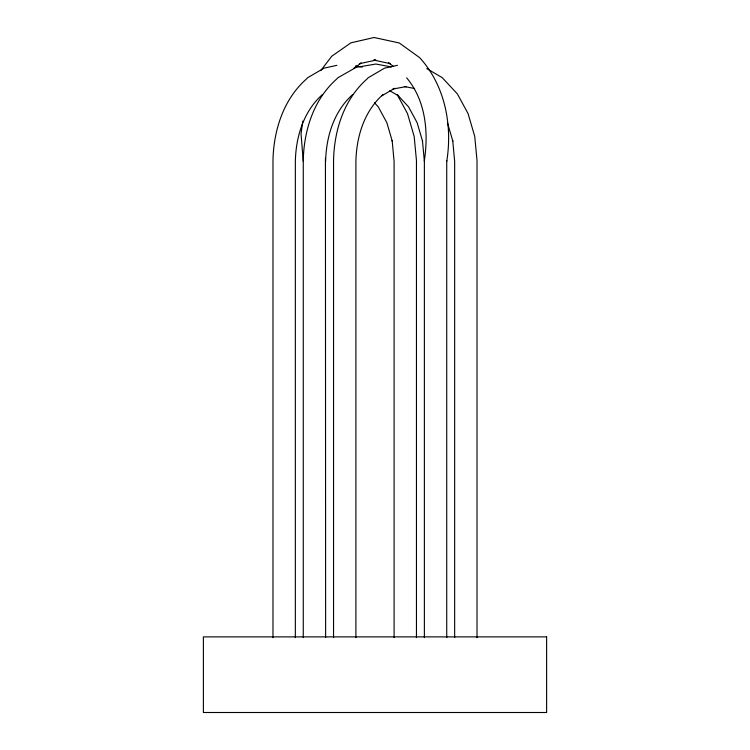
<?xml version="1.0" encoding="UTF-8"?>
<svg xmlns="http://www.w3.org/2000/svg" width="750" height="750" viewBox="0 0 750 750"><rect width="100%" height="100%" fill="white"/><g stroke="black" fill="none" stroke-linecap="round" stroke-linejoin="round"><path stroke-width="1.12" d="M446.737 161.447C452.616 125.072 445.041 85.416 419.662 57.666L399.328 42.994L374.109 37.5L350.916 42.834L331.706 56.269L320.784 70.622M325.622 161.531C326.137 136.875 333.834 111.216 352.819 94.463M302.784 121.134L301.041 133.763L303.263 161.344M322.538 94.463C303.553 111.216 295.856 136.875 295.341 161.531L295.341 637.631M353.681 68.334L361.238 63.047L359.381 63.722L375.891 60.122L373.809 60.066L390.338 63.675L388.519 62.887L393.244 66.197M394.697 88.266L381.863 95.784L383.1 94.463C364.116 111.216 356.419 136.875 355.903 161.531L355.903 637.631M336.881 65.325L323.962 68.175L307.575 77.775L306.337 79.097C283.369 99.431 273.637 130.425 272.981 160.378L272.981 637.631M397.444 65.325L384.516 68.175L368.137 77.775L366.9 79.097C343.931 99.431 334.2 130.425 333.544 160.378L333.544 637.631M392.85 89.062L406.472 86.522M391.406 66.919L375.891 64.031L356.081 67.387L337.856 77.775L336.619 79.097C313.65 99.431 303.919 130.425 303.263 160.378L303.263 637.631M355.584 65.888L362.241 67.125M404.391 86.578L414.6 88.481M426.759 68.587L442.2 77.634L457.387 93.928L468.047 113.559L474.741 136.416L477.019 160.491L477.019 637.65M389.775 90.731L398.644 95.925L397.331 94.688L408.534 106.847L417.131 122.691L422.541 141.15L422.447 140.616L424.378 161.409M374.522 102.797L378.253 106.847L386.85 122.691L392.259 141.15L392.166 140.616L394.097 161.409L394.097 637.622M406.65 77.85C425.738 100.444 428.644 132.188 424.378 160.453L424.378 637.641M397.359 94.912L407.484 113.559L414.178 136.416L416.456 160.491L416.456 637.65M447.413 122.691L452.822 141.15L452.728 140.616L454.659 161.409L454.659 637.622M325.434 158.269L325.622 637.631M446.737 160.491L446.737 637.641M546.619 636.881L203.381 636.881L203.381 712.5L546.619 712.5L546.619 636.881"/></g></svg>
